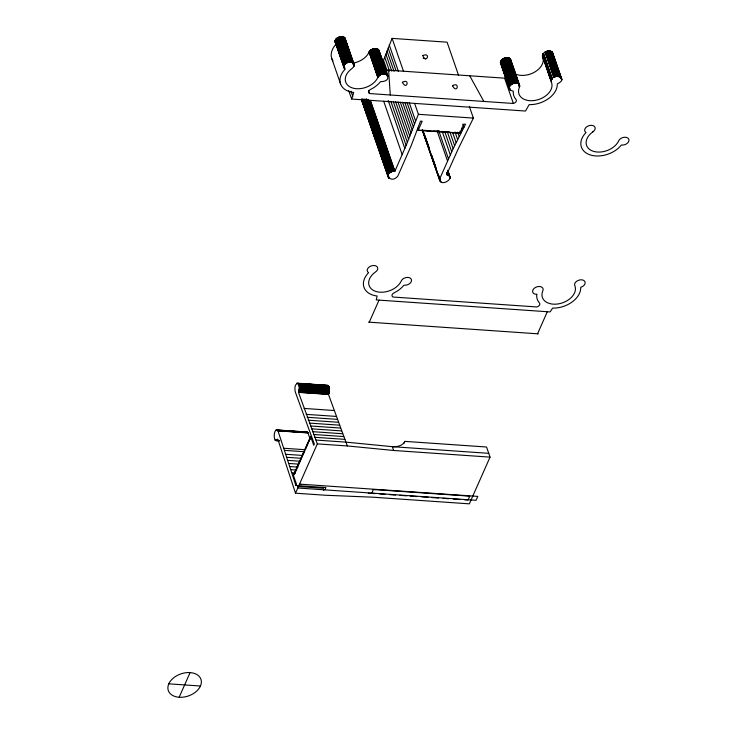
<?xml version="1.0" encoding="UTF-8"?>
<svg xmlns="http://www.w3.org/2000/svg" width="734" height="734" viewBox="0 0 734 734"><rect width="100%" height="100%" fill="white"/><g stroke="black" fill="none" stroke-linecap="round" stroke-linejoin="round"><path stroke-width="1.1" d="M316.024 440.079L346.017 442.143L392.323 446.676A18.772 11.707 23.9 0 0 404.874 441.373L486.541 447.006L490.046 457.126L469.356 503.845L372.945 497.193L325.492 495.257L295.499 493.193L317.336 443.877L298.481 392.36C302.647 381.919 293.004 380.175 295.252 391.809L314.299 443.969L313.721 445.272L310.656 436.409L311.455 436.51M490.046 457.126L393.635 450.474L347.329 445.942L328.474 394.424C329.566 392.176 330.383 384.405 326.547 385.68M515.736 74.171A17.258 11.652 -19.1 0 0 534.994 71.886A17.258 11.652 -19.1 0 0 542.94 57.83C539.848 52.224 551.601 47.848 552.977 53.912M348.733 90.612L351.659 99.044L525.516 111.045L529.177 104.632A22.708 15.341 -19.1 0 0 557.289 83.878C571.291 77.354 548.381 71.4 551.702 83.135A17.258 11.652 -19.1 0 1 534.526 100.485A17.258 11.652 -19.1 0 1 519.177 87.906C521.81 76.107 500.221 88.401 513.286 91.163A22.708 15.341 -19.1 0 0 515.993 99.448A3.459 2.33 -19.1 0 1 513.36 103.476L369.587 93.557L368.496 90.392M335.842 43.462C331.529 37.535 346.742 33.113 345.31 40.884M351.659 99.044L353.715 92.521A22.708 15.341 -19.1 0 1 345.108 69.244C338.154 59.849 363.321 59.986 351.008 69.29A17.258 11.652 -19.1 0 0 352.256 87.906A17.258 11.652 -19.1 0 0 377.505 78.134C383.772 66.51 395.433 81.465 380.496 81.657L380.24 81.988A22.708 15.341 -19.1 0 1 370.578 89.42A3.459 2.33 -19.1 0 0 369.587 93.557M361.678 99.42L361.834 101.164L362.899 102.356M469.31 106.329L473.384 118.091L458.144 149.039L446.593 174.738C457.236 177.178 440.024 188.354 439.648 178.903L453.153 148.699L465.512 124.239L463.842 124.119L459.823 133.203L418.169 130.331L417.756 128.184M510.882 61.344C511.112 54.527 497.9 58.344 500.918 64.124M379.258 52.261C379.359 46.444 369.808 48.316 368.743 52.83A17.258 11.652 -19.1 0 1 353.797 62.996M382.726 62.344L392.112 38.379L447.089 42.177L458.567 75.318M418.169 130.331L422.188 121.248L420.518 121.128L411.123 145.8L397.865 176.022C390.415 185.243 382.019 171.453 394.91 171.169L406.122 145.451L418.398 114.302L414.692 103.604M179.169 697.254A17.258 11.652 -19.1 0 0 201.07 679.702A17.258 11.652 -19.1 0 0 173.655 677.812A17.258 11.652 -19.1 0 0 179.169 697.254L190.088 672.592M325.034 489.514L325.896 487.569L295.903 485.504L296.481 484.201L293.416 475.348L310.656 436.409M293.416 475.348L310.922 436.436M294.398 474.375L298.481 465.154M299.389 463.108L302.114 456.961M303.023 454.915L304.381 451.841M305.289 449.786L308.014 443.639M308.922 441.593L311.188 436.473M369.257 322.18L379.028 300.123M376.221 489.514A18.772 11.707 23.9 0 1 373.349 489.505L371.624 493.404L368.239 493.266M404.012 443.318L404.874 441.373M537.545 333.796L547.316 311.73M295.903 485.504L277.966 430.849C273.011 426.656 273.057 445.254 277.782 439.097L295.499 493.193M592.797 131.9L592.558 132.083A17.258 11.652 -19.1 0 0 592.778 151.103A17.258 11.652 -19.1 0 0 618.386 141.451L618.542 141.222A5.45 3.679 -19.1 0 1 624.744 137.249A5.45 3.679 -19.1 0 1 628.9 140.882L628.221 142.304A5.45 3.679 -19.1 0 1 621.45 144.993L621.12 145.304A22.708 15.341 -19.1 0 1 589.595 154.7A22.708 15.341 -19.1 0 1 585.989 132.56L585.989 132.478A5.45 3.679 -19.1 0 1 586.594 126.881A5.45 3.679 -19.1 0 1 594.201 126.239A5.45 3.679 -19.1 0 1 592.797 131.9L592.567 132.047M306.408 431.996L307.959 432.913L310.097 439.06M385.249 69.969L504.597 78.171A3.459 2.33 -19.1 0 0 506.148 77.501M418.398 114.302L473.384 118.091M437.115 131.01L439.372 131.166M423.665 130.303L428.17 130.615M433.794 131.001L439.427 131.386M445.052 131.781L449.557 132.092M455.19 132.478L459.823 133.203M418.096 130.129L459.75 133.001M368.587 322.134L538.206 333.842M297.114 383.185L327.997 385.341M296.885 383.313L328.199 385.515M296.775 383.396L328.3 385.616M298.399 383.671L328.392 385.735M298.49 383.799L328.483 385.873M298.582 383.946L328.575 386.02M298.665 384.111L328.658 386.176M298.747 384.277L328.74 386.35M298.821 384.46L328.814 386.534M298.894 384.653L328.887 386.726M298.958 384.855L328.951 386.928M299.022 385.075L329.016 387.139M299.077 385.295L329.071 387.368M299.123 385.534L329.116 387.598M299.169 385.772L329.162 387.836M299.215 386.02L329.208 388.093M299.252 386.277L329.245 388.341M299.279 386.534L329.272 388.607M299.298 386.809L329.291 388.873M299.316 387.075L329.309 389.148M299.334 387.35L329.318 389.424M299.334 387.635L329.327 389.699M299.334 387.919L329.327 389.983M299.325 388.203L329.318 390.268M299.316 388.488L329.309 390.552M299.298 388.772L329.291 390.837M299.279 389.057L329.263 391.121M299.243 389.341L329.236 391.406M299.206 389.616L329.199 391.69M299.169 389.901L329.162 391.965M299.123 390.167L329.116 392.24M299.068 390.442L329.061 392.507M299.013 390.708L329.006 392.773M298.949 390.965L328.942 393.039M298.885 391.213L328.878 393.286M298.811 391.461L328.804 393.534M298.738 391.699L328.731 393.773M298.655 391.928L328.648 393.993M298.573 392.149L328.557 394.213M298.481 392.36L328.474 394.424M304.05 408.425L334.034 410.499M306.151 414.352L336.144 416.417M307.216 417.288L337.209 419.353M308.289 420.197L338.282 422.27M309.372 423.096L339.365 425.16M310.464 425.977L340.457 428.041M311.565 428.83L341.549 430.904M312.666 431.675L342.659 433.739M276.415 429.922L307.188 432.023M276.186 430.051L307.399 432.161M276.076 430.133L307.601 432.363M275.856 430.344L307.693 432.482M277.791 430.546L307.785 432.61M277.883 430.684L307.867 432.757M277.966 430.849L307.959 432.913M313.776 434.491L343.769 436.565M314.895 437.299L344.888 439.363M488.734 453.328L392.323 446.676L393.635 450.474M275.14 440.042L277.36 440.198M275.232 440.18L277.452 440.327M275.323 440.299L279.076 440.602M276.516 440.657L278.966 440.684M275.736 440.639L279.737 440.932M317.336 443.877L347.329 445.942M284.04 448.272L305.142 449.722M284.764 450.382L304.757 451.759M286.095 454.3L302.757 455.447M287.113 457.337L301.555 458.337M288.123 460.401L300.344 461.246M289.123 463.475L299.123 464.163M290.123 466.567L297.894 467.108M291.104 469.687L296.655 470.063M292.077 472.815L295.417 473.045M299.518 484.11L477.806 496.404L476.082 500.304L297.793 488M299.481 484.412L301.481 484.55M373.349 489.505L469.769 496.156L468.044 500.056L464.64 499.817M297.683 486.504L323.226 488.266L323.859 490.395M375.028 493.633L371.624 493.404A18.772 11.707 23.9 0 0 374.496 493.413M379.57 493.945L385.24 494.34M389.772 494.652L395.452 495.046M399.984 495.358L406.792 495.826M410.196 496.065L416.995 496.533M421.536 496.845L428.344 497.313M431.748 497.551L438.547 498.019M443.088 498.331L448.758 498.725M453.291 499.037L460.099 499.505M168.802 683.831L200.455 686.015M423.114 58.124L424.078 58.316M424.738 58.592L425.325 58.968M336.163 43.728L336.401 43.884A22.708 15.341 -19.1 0 0 332.933 60.876M501.047 64.271L501.68 64.812M469.732 75.804L483.862 101.475M552.693 52.793L561.703 78.832M552.363 52.307L561.739 79.419M552.078 52.013L561.721 79.621M551.913 51.885L561.638 80.024M551.739 51.756L560.501 77.061M551.555 51.646L560.317 76.951M551.362 51.536L560.125 76.841M551.161 51.435L559.923 76.74M550.95 51.352L559.712 76.657M550.72 51.27L559.491 76.575M550.491 51.206L559.253 76.51M550.252 51.141L559.014 76.446M550.005 51.096L558.776 76.4M549.757 51.059L558.519 76.364M549.5 51.031L558.262 76.336M549.234 51.013L557.996 76.318M548.968 51.013L557.73 76.318M548.702 51.013L557.464 76.318M548.426 51.031L557.189 76.336M548.151 51.059L556.913 76.364M547.876 51.096L556.638 76.4M547.601 51.141L556.363 76.446M547.325 51.196L556.088 76.51M547.05 51.27L555.812 76.575M546.775 51.343L555.537 76.648M546.5 51.435L555.262 76.74M546.234 51.536L554.996 76.841M545.968 51.637L554.73 76.942M545.711 51.756L554.473 77.061M545.454 51.875L554.216 77.189M545.206 52.013L553.968 77.318M544.967 52.151L553.73 77.455M543.518 53.325L552.28 78.63M543.353 53.518L552.124 78.822M543.206 53.71L551.968 79.015M543.059 53.903L551.83 79.208M542.931 54.105L551.702 79.41M542.821 54.307L551.583 79.611M542.72 54.509L551.482 79.813M542.628 54.711L551.317 80.226M542.499 55.123L551.262 80.428M542.454 55.325L551.216 80.63M542.417 55.527L551.161 81.034M542.398 55.931L551.362 82.18M510.644 59.426L519.709 85.649M510.304 58.949L519.727 86.043M510.167 58.803L519.69 86.447M509.846 58.536L519.644 86.649M509.671 58.408L519.589 86.851M509.479 58.298L519.525 87.062M509.286 58.197L518.048 83.502M509.075 58.096L517.837 83.401M508.864 58.014L517.626 83.318M508.634 57.94L517.397 83.245M508.405 57.876L517.167 83.181M508.157 57.821L516.919 83.125M507.91 57.775L516.672 83.08M507.662 57.738L516.424 83.043M507.396 57.72L516.167 83.025M507.139 57.702L515.901 83.006M506.864 57.702L515.635 83.006M506.598 57.711L515.36 83.015M506.322 57.729L515.084 83.034M506.047 57.757L514.809 83.07M505.772 57.803L514.534 83.107M505.497 57.848L514.259 83.162M505.221 57.913L513.984 83.217M504.946 57.986L513.708 83.291M504.671 58.069L513.433 83.373M504.396 58.16L513.158 83.465M504.13 58.261L512.892 83.566M503.873 58.371L512.635 83.676M503.607 58.481L512.378 83.795M503.359 58.61L512.121 83.924M503.111 58.748L511.873 84.052M502.873 58.894L511.635 84.199M502.643 59.041L511.405 84.346M502.423 59.197L511.185 84.511M502.203 59.362L510.974 84.667M502.001 59.537L510.763 84.841M501.808 59.711L510.57 85.016M501.625 59.894L510.387 85.199M501.45 60.078L510.213 85.383M501.294 60.271L510.057 85.575M501.139 60.463L509.91 85.768M501.01 60.665L509.772 85.97M505.157 74.418L508.442 83.905M504.964 74.299L507.524 81.685M501.505 64.693L510.268 89.998M500.423 62.087L510.102 89.869M500.395 62.289L509.809 89.585M500.386 62.684L509.57 89.264M504.597 78.171L513.36 103.476M462.778 124.074L463.888 127.285M461.539 128.202L462.282 130.34M459.961 131.248L460.704 133.386M457.667 132.166L459.145 136.451M455.025 132.019L457.612 139.506M452.768 132.946L456.098 142.57M450.171 132.799L454.612 145.635M447.226 131.588L453.153 148.699M444.676 131.45L451.704 151.764M442.143 131.313L450.291 154.837M438.859 131.019L448.483 158.828M437.152 131.037L447.52 160.975M447.703 170.205L450.107 177.169M447.777 170.774L450.162 177.756M447.648 170.618L450.116 178.16M447.722 171.407L450.08 178.371M447.382 171.15L449.034 175.554M447.566 172.114L448.676 175.316M447.364 172.004L448.474 175.215M447.529 172.976L448.272 175.123M447.309 172.894L448.052 175.031M447.089 172.82L447.823 174.958M446.85 172.756L447.593 174.894M446.611 172.701L447.355 174.839M392.112 38.379L403.59 71.528M424.94 135.863L429.197 147.736M431.61 155.113L436.418 169.013M438.271 174.353L440.859 181.839M422.912 130.395L428.472 146.433M431.427 154.984L434.767 164.609M438.097 174.233L440.684 181.72M422.573 129.918L440.519 181.592M422.454 129.973L439.996 180.38M422.215 129.845L440.097 181.151M422.261 130.028L439.794 180.647M389.231 44.866L398.489 71.602M409.233 102.613L415.527 120.789M388.139 47.958L395.92 70.409M407.021 102.485L414.435 123.872M387.029 51.041L394.057 71.354M404.801 102.365L413.315 126.954M385.882 54.123L391.809 71.235M402.553 102.237L412.178 130.046M384.726 57.206L389.534 71.106M400.278 102.118L411.012 133.129M383.533 60.289L387.24 70.987M397.975 101.989L409.829 136.212M379.019 50.343L388.047 76.373M378.68 49.866L387.736 75.905M378.533 49.719L387.699 76.308M378.221 49.453L387.148 74.886M378.047 49.325L386.809 74.639M377.854 49.215L386.616 74.519M377.661 49.114L386.423 74.418M377.45 49.013L386.212 74.327M377.239 48.93L386.001 74.235M395.654 101.87L408.618 139.295M377.01 48.857L385.772 74.162M376.781 48.793L385.543 74.097M376.533 48.738L385.295 74.042M376.285 48.692L385.047 73.996M376.037 48.655L384.799 73.969M375.771 48.637L384.533 73.941M375.514 48.618L384.277 73.932M375.239 48.618L384.001 73.923M374.973 48.627L383.735 73.932M393.314 101.742L407.379 142.368M374.698 48.646L383.46 73.95M374.423 48.683L383.185 73.987M374.147 48.719L382.909 74.024M373.872 48.765L382.634 74.079M373.588 48.829L382.359 74.134M373.312 48.903L382.084 74.207M373.046 48.985L381.808 74.29M372.771 49.077L381.533 74.382M390.947 101.613L406.122 145.451M372.505 49.178L381.267 74.483M372.239 49.288L381.01 74.593M371.982 49.407L380.753 74.712M371.734 49.536L380.496 74.84M371.487 49.664L380.249 74.969M371.248 49.811L380.01 75.116M371.019 49.958L379.781 75.272M370.798 50.123L379.561 75.428M388.185 100.411L404.847 148.534M370.578 50.279L379.34 75.593M370.376 50.453L379.139 75.758M370.184 50.628L378.946 75.932M370 50.811L378.762 76.116M369.826 50.995L378.588 76.308M369.67 51.187L378.432 76.492M369.514 51.38L378.276 76.685M369.376 51.582L378.148 76.886M369.257 51.775L378.019 77.088M369.147 51.976L377.909 77.29M369.046 52.187L377.808 77.492M383.698 101.219L402.214 154.681M370.477 100.595L394.91 171.169M370.211 100.586L394.653 171.16M369.945 100.586L394.378 171.16M369.67 100.595L394.112 171.169M369.395 100.613L393.837 171.187M369.119 100.641L393.562 171.215M368.477 99.613L393.286 171.251M368.193 99.668L393.002 171.306M367.918 99.723L392.727 171.371M367.642 99.796L392.451 171.435M367.367 99.879L392.176 171.517M367.101 99.971L391.91 171.609M366.459 98.998L391.644 171.71M344.998 38.049L354.329 64.977M366.202 99.108L391.378 171.82M344.714 37.755L354.302 65.372M344.558 37.617L353.898 64.528M365.945 99.228L391.121 171.94M344.393 37.489L353.788 64.931M344.209 37.37L353.705 65.142M365.688 99.356L390.864 172.068M344.026 37.26L353.981 66.399M365.44 99.494L390.626 172.206M343.824 37.159L352.586 62.463M343.613 37.067L352.375 62.372M365.202 99.64L390.387 172.352M343.393 36.984L352.155 62.289M343.163 36.911L351.925 62.216M364.972 99.787L390.149 172.499M342.925 36.856L351.687 62.161M364.752 99.943L389.928 172.655M342.686 36.801L351.448 62.106M364.165 99.044L389.717 172.82M342.429 36.755L351.201 62.069M363.963 99.209L389.506 172.995M342.182 36.728L350.944 62.032M363.77 99.393L389.314 173.169M341.916 36.709L350.678 62.014M363.587 99.567L389.13 173.352M341.649 36.7L350.412 62.005M363.413 99.76L388.956 173.536M341.383 36.7L350.146 62.005M363.247 99.943L388.8 173.729M341.108 36.718L349.87 62.023M362.734 99.072L388.653 173.921M362.596 99.273L388.515 174.123M340.833 36.737L349.595 62.041M362.468 99.466L388.387 174.316M340.558 36.773L349.32 62.078M362.357 99.668L388.277 174.518M362.266 99.879L388.185 174.729M340.282 36.81L349.045 62.124M361.807 99.007L389.185 178.279M361.734 99.218L389.011 178.151M340.007 36.865L348.769 62.179M361.642 99.622L388.846 178.023M339.732 36.929L348.494 62.243M361.614 99.824L388.552 177.738M361.605 100.228L388.314 177.426M339.457 37.012L348.219 62.317M339.181 37.095L347.944 62.399M338.915 37.186L347.677 62.491M338.649 37.287L347.411 62.601M338.383 37.406L347.154 62.711M338.135 37.526L346.898 62.83M337.879 37.654L346.641 62.959M337.64 37.792L346.402 63.096M337.401 37.939L346.164 63.243M337.172 38.095L345.934 63.399M336.952 38.251L345.714 63.555M336.741 38.416L345.503 63.73M336.539 38.59L345.301 63.895M336.346 38.774L345.118 64.078M336.172 38.957L344.934 64.262M335.998 39.141L344.769 64.445M335.842 39.333L344.604 64.638M335.704 39.526L344.466 64.831M335.566 39.728L344.329 65.032M335.447 39.93L344.209 65.234M335.346 40.131L344.108 65.436M335.254 40.333L344.017 65.638M335.172 40.535L344.741 68.097M335.108 40.737L344.567 67.978M335.053 40.948L344.76 68.904M334.998 41.352L344.457 68.629M334.988 41.554L344.209 68.317M350.98 91.181L352.806 96.448M331.841 58.72L340.604 84.034M388.589 70.207L390.295 95.025M402.36 82.327C407.031 91.108 410.187 77.731 402.36 82.327M452.511 85.786C457.328 94.631 460.181 81.079 452.511 85.786M536.765 294.297L536.719 294.637A22.708 15.341 -19.1 0 0 539.426 302.922A3.459 2.33 -19.1 0 1 536.793 306.959L393.029 297.031A3.459 2.33 -19.1 0 1 394.011 292.894A22.708 15.341 -19.1 0 0 403.682 285.462L404.526 285.205A5.45 3.679 -19.1 0 0 410.783 282.462L411.453 281.039A5.45 3.679 -19.1 0 0 407.306 277.406A5.45 3.679 -19.1 0 0 401.094 281.379L400.938 281.608A17.258 11.652 -19.1 0 1 375.689 291.389A17.258 11.652 -19.1 0 1 374.441 272.764L375.358 272.057A5.45 3.679 -19.1 0 0 377.762 268.451L377.414 267.148A5.45 3.679 -19.1 0 0 369.716 266.644A5.45 3.679 -19.1 0 0 368.541 272.635L368.551 272.718A22.708 15.341 -19.1 0 0 377.157 296.004L376.239 299.931L550.096 311.922L552.619 308.106A22.708 15.341 -19.1 0 0 580.722 287.361L580.805 287.278A5.45 3.679 -19.1 0 0 584.842 281.489A5.45 3.679 -19.1 0 0 577.163 280.938L575.722 282.104A5.45 3.679 -19.1 0 0 574.887 285.829L575.144 286.609A17.258 11.652 -19.1 0 1 557.959 303.959A17.258 11.652 -19.1 0 1 542.61 291.389L542.665 291.141A5.45 3.679 -19.1 0 0 540.233 286.581A5.45 3.679 -19.1 0 0 533.205 289.444L532.627 290.866A5.45 3.679 -19.1 0 0 536.15 294.288L536.765 294.297M422.784 55.545C425.995 64.381 431.519 52.013 422.784 55.545"/></g></svg>
